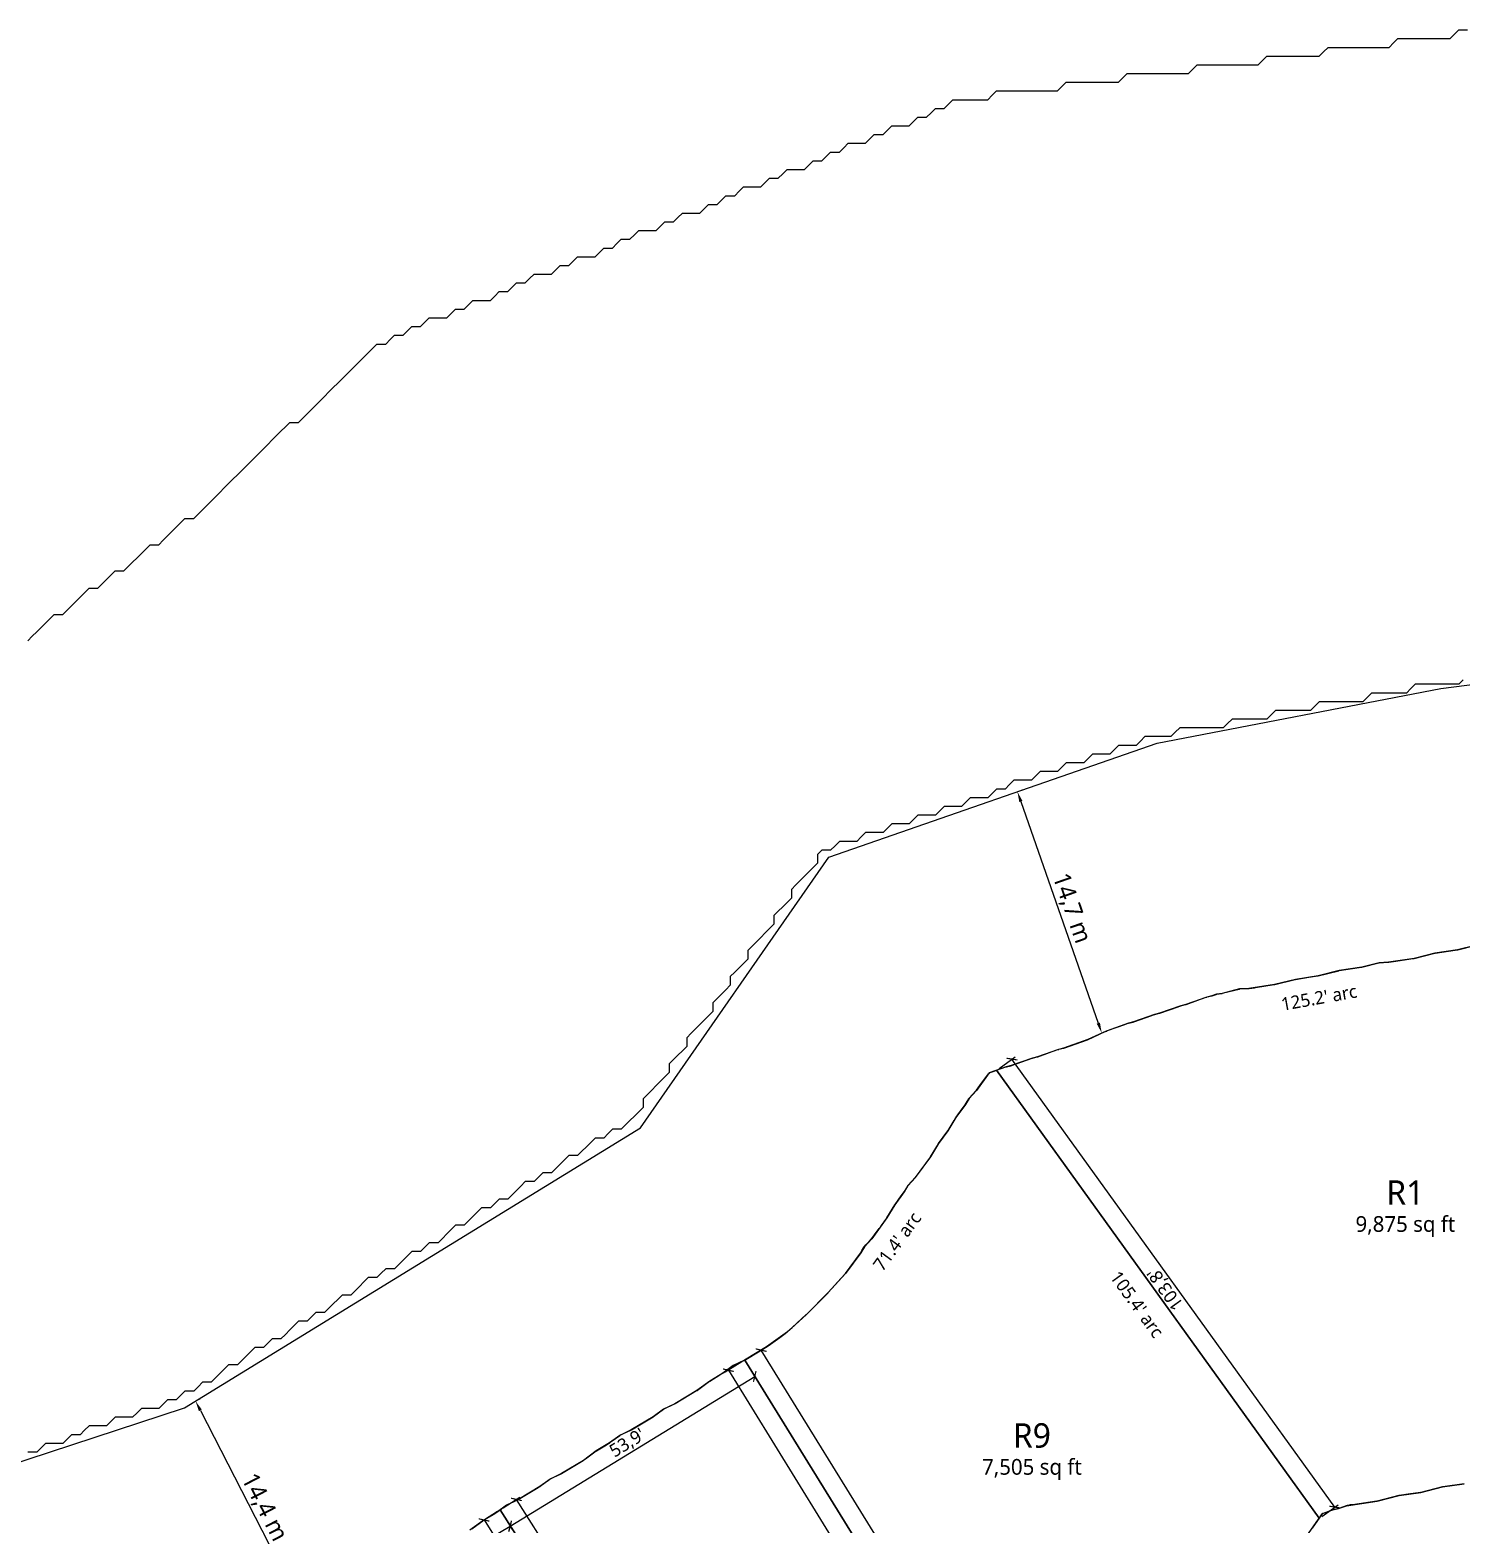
# Model space of a CAD drawing. Header units: metres. Extents: x 77 to 647, y -942 to -10.
# Drawn here: x 212.6 to 294.6, y -110.4 to -24.8 of the extents above; entities that cross this region are included whole.
import ezdxf
from ezdxf.enums import TextEntityAlignment as Align

# ---------------------------------------------------------------- set-up
doc = ezdxf.new("R2010")
doc.units = ezdxf.units.M
for name, color, linetype in [('COLONY_BOUNDARY', 3, 'Continuous'), ('DIM_GARDEN', 82, 'Continuous'), ('DIM_PLOTS', 5, 'Continuous'), ('DIM_PLOTS_ARC', 5, 'Continuous'), ('PLOT_TEXT', 7, 'Continuous'), ('PLOTS', 1, 'Continuous'), ('RIVERSIDE_GARDEN', 82, 'Continuous'), ('ROADS', 8, 'Continuous'), ('STREAM', 5, 'Continuous')]:
    doc.layers.add(name, color=color, linetype=linetype)
doc.styles.add('OpenSans', font='OpenSans-Regular.ttf')
doc.dimstyles.new('PLOT_FT', dxfattribs={"dimtxt": 0.75, "dimasz": 0.45, "dimexe": 0.225, "dimexo": 0.1875, "dimgap": 0.15, "dimtad": 1, "dimdec": 1, "dimlfac": 3.28084, "dimtxsty": 'OpenSans', "dimblk": 'ARCHTICK', "dimcen": 2.5, "dimazin": 3, "dimtfac": 1, "dimtmove": 0, "dimatfit": 3})
doc.dimstyles.new('ROAD_M', dxfattribs={"dimtxt": 1, "dimasz": 0.6, "dimexe": 0.3, "dimexo": 0.25, "dimgap": 0.2, "dimtad": 1, "dimdec": 1, "dimtxsty": 'OpenSans', "dimcen": 2.5, "dimazin": 3, "dimtfac": 1, "dimtmove": 0, "dimatfit": 3})

# ---------------------------------------------------------------- blocks, each defined once
blk = doc.blocks.new('_ARCHTICK')
at = {"color": 0, "linetype": 'BYBLOCK', "const_width": 0.15}
blk.add_lwpolyline([(-0.5, -0.5), (0.5, 0.5)], dxfattribs=at)
blk = doc.blocks.new('*D1')
at = {"color": 0}
for p, q in [((268.149, -84.261), (269.072, -83.596)), ((287.39, -109.399), (268.89, -83.728)), ((286.65, -109.932), (287.573, -109.267))]:
    blk.add_line(p, q, dxfattribs=at)
at = {"layer": 'Defpoints'}
for p in [(267.997, -84.371), (287.39, -109.399), (286.498, -110.042)]:
    blk.add_point(p, dxfattribs=at)
at = {"layer": 'DIM_PLOTS', "color": 0, "xscale": 0.44999999999999996, "yscale": 0.44999999999999996}
for p, rotation in [((268.89, -83.728), 125.78000794284846), ((287.39, -109.399), 305.78000794284844)]:
    blk.add_blockref('_ARCHTICK', p, dxfattribs=dict(at, rotation=rotation))
at = {"layer": 'DIM_PLOTS', "color": 0, "insert": (277.714, -96.87), "char_height": 0.75, "attachment_point": 5, "rotation": 125.78001, "style": 'OpenSans'}
blk.add_mtext("103,8'", dxfattribs=at)
blk = doc.blocks.new('*D22')
at = {"color": 0}
for p, q in [((239.661, -109.71), (240.239, -110.689)), ((227.182, -118.139), (240.125, -110.496)), ((226.718, -117.353), (227.296, -118.333))]:
    blk.add_line(p, q, dxfattribs=at)
at = {"layer": 'Defpoints'}
for p in [(239.565, -109.548), (226.623, -117.192), (227.182, -118.139)]:
    blk.add_point(p, dxfattribs=at)
at = {"layer": 'DIM_PLOTS', "color": 0, "xscale": 0.44999999999999996, "yscale": 0.44999999999999996}
for p, rotation in [((240.125, -110.496), 30.564410008240827), ((227.182, -118.139), 210.56441000824083)]:
    blk.add_blockref('_ARCHTICK', p, dxfattribs=dict(at, rotation=rotation))
at = {"layer": 'DIM_PLOTS', "color": 0, "insert": (233.386, -113.865), "char_height": 0.75, "attachment_point": 5, "rotation": 30.56441, "style": 'OpenSans'}
blk.add_mtext("49,3'", dxfattribs=at)
blk = doc.blocks.new('*D23')
at = {"color": 0}
for p, q in [((239.407, -109.649), (238.447, -110.258)), ((238.637, -110.138), (254.807, -135.621)), ((255.577, -135.132), (254.617, -135.741))]:
    blk.add_line(p, q, dxfattribs=at)
at = {"layer": 'Defpoints'}
for p in [(239.565, -109.548), (238.637, -110.138), (255.736, -135.031)]:
    blk.add_point(p, dxfattribs=at)
at = {"layer": 'DIM_PLOTS', "color": 0, "xscale": 0.44999999999999996, "yscale": 0.44999999999999996}
for p, rotation in [((238.637, -110.138), 122.39684483936483), ((254.807, -135.621), -57.60315516063516)]:
    blk.add_blockref('_ARCHTICK', p, dxfattribs=dict(at, rotation=rotation))
at = {"layer": 'DIM_PLOTS', "color": 0, "insert": (247.165, -122.598), "char_height": 0.75, "attachment_point": 5, "rotation": 302.39684, "style": 'OpenSans'}
blk.add_mtext("99'", dxfattribs=at)
blk = doc.blocks.new('*D25')
at = {"color": 0}
for p, q in [((239.724, -109.448), (240.684, -108.838)), ((256.664, -134.442), (240.494, -108.959)), ((255.894, -134.931), (256.854, -134.322))]:
    blk.add_line(p, q, dxfattribs=at)
at = {"layer": 'Defpoints'}
for p in [(239.565, -109.548), (255.736, -135.031), (256.664, -134.442)]:
    blk.add_point(p, dxfattribs=at)
at = {"layer": 'DIM_PLOTS', "color": 0, "xscale": 0.44999999999999996, "yscale": 0.44999999999999996}
for p, rotation in [((240.494, -108.959), 122.39684483936485), ((256.664, -134.442), 302.39684483936486)]:
    blk.add_blockref('_ARCHTICK', p, dxfattribs=dict(at, rotation=rotation))
at = {"layer": 'DIM_PLOTS', "color": 0, "insert": (248.136, -121.982), "char_height": 0.75, "attachment_point": 5, "rotation": 122.39684, "style": 'OpenSans'}
blk.add_mtext("99'", dxfattribs=at)
blk = doc.blocks.new('*D26')
at = {"color": 0}
for p, q in [((253.673, -101.137), (254.266, -102.107)), ((240.14, -110.487), (254.149, -101.915)), ((239.663, -109.708), (240.257, -110.679))]:
    blk.add_line(p, q, dxfattribs=at)
at = {"layer": 'Defpoints'}
for p in [(253.575, -100.977), (239.565, -109.548), (240.14, -110.487)]:
    blk.add_point(p, dxfattribs=at)
at = {"layer": 'DIM_PLOTS', "color": 0, "xscale": 0.44999999999999996, "yscale": 0.44999999999999996}
for p, rotation in [((254.149, -101.915), 31.459402052861677), ((240.14, -110.487), 211.45940205286166)]:
    blk.add_blockref('_ARCHTICK', p, dxfattribs=dict(at, rotation=rotation))
at = {"layer": 'DIM_PLOTS', "color": 0, "insert": (246.87, -105.753), "char_height": 0.75, "attachment_point": 5, "rotation": 31.4594, "style": 'OpenSans'}
blk.add_mtext("53,9'", dxfattribs=at)
blk = doc.blocks.new('*D27')
at = {"color": 0}
for p, q in [((253.415, -101.076), (252.448, -101.674)), ((252.639, -101.555), (268.486, -127.195)), ((269.262, -126.716), (268.294, -127.314))]:
    blk.add_line(p, q, dxfattribs=at)
at = {"layer": 'Defpoints'}
for p in [(253.575, -100.977), (252.639, -101.555), (269.421, -126.617)]:
    blk.add_point(p, dxfattribs=at)
at = {"layer": 'DIM_PLOTS', "color": 0, "xscale": 0.44999999999999996, "yscale": 0.44999999999999996}
for p, rotation in [((252.639, -101.555), 121.71747441146081), ((268.486, -127.195), -58.28252558853919)]:
    blk.add_blockref('_ARCHTICK', p, dxfattribs=dict(at, rotation=rotation))
at = {"layer": 'DIM_PLOTS', "color": 0, "insert": (261.009, -114.099), "char_height": 0.75, "attachment_point": 5, "rotation": 301.71747, "style": 'OpenSans'}
blk.add_mtext("98,9'", dxfattribs=at)
blk = doc.blocks.new('*D28')
at = {"color": 0}
for p, q in [((253.738, -100.885), (254.706, -100.287)), ((270.357, -126.038), (254.515, -100.405)), ((269.581, -126.518), (270.549, -125.92))]:
    blk.add_line(p, q, dxfattribs=at)
at = {"layer": 'Defpoints'}
for p in [(253.579, -100.983), (269.422, -126.617), (270.357, -126.038)]:
    blk.add_point(p, dxfattribs=at)
at = {"layer": 'DIM_PLOTS', "color": 0, "xscale": 0.44999999999999996, "yscale": 0.44999999999999996}
for p, rotation in [((254.515, -100.405), 121.71811981017623), ((270.357, -126.038), 301.71811981017623)]:
    blk.add_blockref('_ARCHTICK', p, dxfattribs=dict(at, rotation=rotation))
at = {"layer": 'DIM_PLOTS', "color": 0, "insert": (261.989, -113.498), "char_height": 0.75, "attachment_point": 5, "rotation": 121.71812, "style": 'OpenSans'}
blk.add_mtext("98,9'", dxfattribs=at)
blk = doc.blocks.new('_CLOSEDFILLED')
at = {"color": 0, "linetype": 'BYBLOCK'}
blk.add_solid([(-1, 0.16), (0, 0), (-1, -0.16)], dxfattribs=at)
blk = doc.blocks.new('*D244')
at = {"color": 0}
for p, q in [((269.439, -68.322), (269.486, -68.305)), ((269.401, -68.97), (273.837, -81.669)), ((274.271, -82.153), (274.318, -82.136))]:
    blk.add_line(p, q, dxfattribs=at)
at = {"layer": 'Defpoints'}
for p in [(269.203, -68.404), (269.203, -68.404), (274.035, -82.235)]:
    blk.add_point(p, dxfattribs=at)
at = {"layer": 'DIM_GARDEN', "color": 0, "xscale": 0.6, "yscale": 0.6}
for p, rotation in [((269.203, -68.404), 109.25783229834842), ((274.035, -82.235), -70.74216770165158)]:
    blk.add_blockref('_CLOSEDFILLED', p, dxfattribs=dict(at, rotation=rotation))
at = {"layer": 'DIM_GARDEN', "color": 0, "insert": (272.28, -75.089), "char_height": 1, "attachment_point": 5, "rotation": 289.25783, "style": 'OpenSans'}
blk.add_mtext('14,7 m', dxfattribs=at)
blk = doc.blocks.new('*D245')
at = {"color": 0}
for p, q in [((222.329, -103.211), (222.373, -103.188)), ((222.38, -103.859), (228.418, -115.626)), ((228.915, -116.045), (228.959, -116.022))]:
    blk.add_line(p, q, dxfattribs=at)
at = {"layer": 'Defpoints'}
for p in [(222.106, -103.325), (222.106, -103.325), (228.692, -116.159)]:
    blk.add_point(p, dxfattribs=at)
at = {"layer": 'DIM_GARDEN', "color": 0, "xscale": 0.6, "yscale": 0.6}
for p, rotation in [((222.106, -103.325), 117.16585770565305), ((228.692, -116.159), -62.834142294346954)]:
    blk.add_blockref('_CLOSEDFILLED', p, dxfattribs=dict(at, rotation=rotation))
at = {"layer": 'DIM_GARDEN', "color": 0, "insert": (226.022, -109.423), "char_height": 1, "attachment_point": 5, "rotation": 297.16586, "style": 'OpenSans'}
blk.add_mtext('14,4 m', dxfattribs=at)

msp = doc.modelspace()

# ---------------------------------------------------------------- linework, layer by layer
at = {"layer": 'COLONY_BOUNDARY'}
msp.add_lwpolyline([(208.6, -107.93), (221.48, -103.71), (247.6, -87.66), (258.4, -72.16), (277.21, -65.62), (293.47, -62.5), (331.12, -57.65), (352.37, -54.94), (384.19, -74.16), (400.25, -83.6), (431.09, -108.36), (448.39, -121.73)], dxfattribs=at)
at = {"layer": 'PLOTS'}
for points in [[(294.799, -108.062), (293.586, -108.238), (293.57, -108.24), (293.555, -108.244), (292.321, -108.557), (292.314, -108.559), (292.306, -108.56), (292.298, -108.562), (291.592, -108.664), (291.086, -108.738), (291.07, -108.74), (291.055, -108.744), (289.821, -109.057), (289.814, -109.059), (289.806, -109.06), (289.799, -109.062), (288.408, -109.268), (288.403, -109.269), (288.398, -109.269), (288.393, -109.268), (288.36, -109.266), (288.328, -109.266), (288.296, -109.271), (288.265, -109.278), (288.245, -109.285), (288.245, -109.285), (288.223, -109.293), (288.219, -109.294), (288.204, -109.298), (288.195, -109.3), (288.188, -109.301), (288.168, -109.304), (288.089, -109.316), (288.06, -109.32), (288.032, -109.33), (287.623, -109.475), (287.616, -109.478), (287.604, -109.481), (287.596, -109.483), (287.295, -109.556), (287.28, -109.56), (287.265, -109.565), (287.218, -109.582), (286.78, -109.738), (286.69, -109.77), (286.635, -109.848), (286.498, -110.042), (267.997, -84.371), (268.546, -84.175), (268.546, -84.175), (268.554, -84.172), (268.567, -84.169), (268.574, -84.167), (268.657, -84.147), (268.835, -84.104), (268.85, -84.1), (268.865, -84.095), (270.046, -83.675), (270.054, -83.672), (270.066, -83.669), (270.074, -83.667), (270.335, -83.604), (270.35, -83.6), (270.365, -83.595), (271.405, -83.225), (271.546, -83.175), (271.554, -83.172), (271.566, -83.169), (271.574, -83.167), (271.835, -83.104), (271.85, -83.1), (271.864, -83.095), (273.226, -82.615), (273.24, -82.61), (273.254, -82.604), (273.864, -82.316), (274.263, -82.128), (274.268, -82.126), (274.275, -82.123), (274.286, -82.119), (274.293, -82.116), (274.299, -82.115), (274.308, -82.112), (274.341, -82.103), (274.35, -82.1), (274.359, -82.097), (275.354, -81.743), (275.546, -81.675), (275.554, -81.672), (275.566, -81.669), (275.574, -81.667), (275.835, -81.604), (275.85, -81.6), (275.865, -81.595), (276.905, -81.225), (277.046, -81.175), (277.054, -81.172), (277.066, -81.169), (277.074, -81.167), (277.335, -81.104), (277.35, -81.1), (277.365, -81.095), (278.405, -80.725), (278.546, -80.675), (278.554, -80.672), (278.566, -80.669), (278.574, -80.667), (278.835, -80.604), (278.85, -80.6), (278.865, -80.595), (279.905, -80.225), (280.046, -80.175), (280.054, -80.172), (280.066, -80.169), (280.074, -80.167), (280.336, -80.103), (280.35, -80.1), (280.364, -80.095), (280.59, -80.017), (280.596, -80.015), (280.604, -80.013), (280.617, -80.009), (280.624, -80.008), (280.631, -80.007), (280.917, -79.962), (280.93, -79.96), (280.943, -79.957), (281.908, -79.715), (281.915, -79.714), (281.923, -79.712), (281.937, -79.71), (281.945, -79.709), (281.953, -79.709), (282.456, -79.681), (282.47, -79.68), (282.484, -79.678), (282.644, -79.654), (282.651, -79.653), (282.66, -79.652), (282.674, -79.651), (282.679, -79.651), (282.701, -79.652), (282.701, -79.652), (282.714, -79.652), (282.741, -79.651), (282.768, -79.648), (282.794, -79.642), (282.82, -79.633), (282.835, -79.627), (282.839, -79.625), (282.845, -79.624), (282.85, -79.623), (283.916, -79.462), (283.93, -79.46), (283.944, -79.457), (285.12, -79.163), (285.127, -79.161), (285.133, -79.16), (285.14, -79.158), (285.906, -79.041), (286.416, -78.962), (286.43, -78.96), (286.443, -78.957), (287.62, -78.663), (287.627, -78.661), (287.633, -78.66), (287.64, -78.658), (288.406, -78.541), (288.916, -78.462), (288.93, -78.46), (288.943, -78.457), (289.92, -78.213), (289.924, -78.212), (289.936, -78.21), (289.941, -78.209), (290.456, -78.181), (290.47, -78.18), (290.484, -78.178), (290.754, -78.137), (291.872, -77.969), (291.916, -77.962), (291.93, -77.96), (291.944, -77.957), (293.12, -77.663), (293.127, -77.661), (293.133, -77.66), (293.14, -77.658), (293.906, -77.541), (294.416, -77.462), (294.43, -77.46), (294.443, -77.457), (295.42, -77.213)], [(269.418, -126.611), (253.579, -100.983), (253.575, -100.977), (253.581, -100.973), (253.583, -100.972), (254.601, -100.358), (254.819, -100.227), (254.819, -100.227), (254.819, -100.227), (254.83, -100.22), (254.841, -100.212), (254.841, -100.212), (254.869, -100.191), (254.92, -100.154), (255.579, -99.672), (255.885, -99.449), (256.007, -99.359), (256.007, -99.359), (256.02, -99.35), (256.032, -99.339), (256.032, -99.339), (256.285, -99.11), (257.105, -98.365), (257.11, -98.36), (257.115, -98.355), (258.355, -97.115), (258.36, -97.11), (258.365, -97.105), (259.11, -96.284), (259.339, -96.032), (259.339, -96.032), (259.35, -96.02), (259.359, -96.007), (259.359, -96.007), (260.212, -94.841), (260.212, -94.841), (260.22, -94.83), (260.227, -94.818), (260.227, -94.818), (260.295, -94.704), (260.424, -94.49), (260.427, -94.485), (260.434, -94.475), (260.438, -94.472), (260.522, -94.379), (260.709, -94.174), (260.839, -94.032), (260.85, -94.02), (260.86, -94.007), (261.009, -93.802), (261.275, -93.439), (261.278, -93.435), (261.282, -93.431), (261.283, -93.43), (261.308, -93.409), (261.33, -93.385), (261.35, -93.36), (261.367, -93.332), (261.375, -93.313), (261.376, -93.313), (261.385, -93.293), (261.387, -93.289), (261.395, -93.276), (261.4, -93.269), (261.404, -93.263), (261.712, -92.841), (261.72, -92.83), (261.727, -92.819), (262.174, -92.08), (262.177, -92.075), (262.183, -92.066), (262.187, -92.06), (262.545, -91.569), (262.712, -91.341), (262.72, -91.33), (262.727, -91.318), (262.918, -91), (262.922, -90.994), (262.927, -90.987), (262.936, -90.975), (262.941, -90.968), (262.946, -90.962), (263.339, -90.532), (263.35, -90.52), (263.36, -90.507), (264.212, -89.341), (264.22, -89.33), (264.227, -89.319), (264.674, -88.58), (264.677, -88.575), (264.683, -88.566), (264.687, -88.56), (264.952, -88.197), (265.212, -87.84), (265.22, -87.83), (265.227, -87.819), (265.576, -87.242), (265.674, -87.08), (265.677, -87.075), (265.683, -87.066), (265.687, -87.06), (266.045, -86.569), (266.212, -86.341), (266.22, -86.33), (266.227, -86.318), (266.418, -86), (266.422, -85.994), (266.427, -85.987), (266.436, -85.975), (266.441, -85.968), (266.446, -85.962), (266.824, -85.548), (266.839, -85.532), (266.85, -85.52), (266.86, -85.507), (267.057, -85.237), (267.542, -84.573), (267.546, -84.567), (267.552, -84.56), (267.561, -84.549), (267.565, -84.545), (267.576, -84.535), (267.58, -84.532), (267.592, -84.523), (267.596, -84.52), (267.609, -84.513), (267.613, -84.51), (267.626, -84.504), (267.635, -84.501), (267.641, -84.498), (267.875, -84.415), (267.997, -84.371), (286.498, -110.042), (286.094, -110.614)], [(255.736, -135.031), (239.565, -109.548), (239.914, -109.294), (239.914, -109.294), (239.92, -109.29), (239.926, -109.287), (240.557, -108.986), (240.57, -108.98), (240.583, -108.972), (241.73, -108.28), (241.819, -108.227), (241.83, -108.22), (241.841, -108.212), (241.925, -108.151), (242.27, -107.9), (242.31, -107.87), (242.414, -107.794), (242.42, -107.79), (242.426, -107.787), (243.057, -107.486), (243.07, -107.48), (243.083, -107.472), (244.319, -106.727), (244.33, -106.72), (244.341, -106.712), (244.442, -106.638), (245.065, -106.184), (245.076, -106.177), (245.658, -105.824), (245.819, -105.727), (245.83, -105.72), (245.84, -105.712), (245.927, -105.649), (246.414, -105.294), (246.42, -105.29), (246.426, -105.287), (247.057, -104.986), (247.07, -104.98), (247.083, -104.972), (248.23, -104.28), (248.319, -104.227), (248.33, -104.22), (248.341, -104.212), (248.914, -103.794), (248.92, -103.79), (248.926, -103.787), (249.557, -103.486), (249.57, -103.48), (249.583, -103.472), (250.819, -102.727), (250.83, -102.72), (250.841, -102.712), (250.942, -102.638), (251.565, -102.184), (251.576, -102.177), (252.158, -101.824), (252.319, -101.727), (252.33, -101.72), (252.34, -101.712), (252.427, -101.649), (252.914, -101.294), (252.92, -101.29), (252.926, -101.287), (253.557, -100.986), (253.57, -100.98), (253.575, -100.977), (269.421, -126.617)], [(237.942, -110.638), (238.565, -110.184), (238.576, -110.177), (239.158, -109.824), (239.319, -109.727), (239.33, -109.72), (239.34, -109.712), (239.427, -109.649), (239.565, -109.548), (255.736, -135.031)]]:
    msp.add_lwpolyline(points, dxfattribs=at)
at = {"layer": 'RIVERSIDE_GARDEN'}
for points in [[(208.6, -107.93), (221.48, -103.71), (247.6, -87.66), (258.4, -72.16), (277.21, -65.62), (293.47, -62.5), (331.12, -57.65)], [(295.43, -77.21), (294.43, -77.46), (293.13, -77.66), (291.93, -77.96), (290.47, -78.18), (289.93, -78.21), (288.93, -78.46), (287.63, -78.66), (286.43, -78.96), (285.13, -79.16), (283.93, -79.46), (282.47, -79.68), (281.93, -79.71), (280.93, -79.96), (280.61, -80.01), (280.35, -80.1), (280.06, -80.17), (278.85, -80.6), (278.56, -80.67), (277.35, -81.1), (277.06, -81.17), (275.85, -81.6), (275.56, -81.67), (274.35, -82.1), (274.28, -82.12), (273.24, -82.61), (271.85, -83.1), (271.56, -83.17), (270.35, -83.6), (270.06, -83.67), (268.85, -84.1), (268.56, -84.17), (267.58, -84.52), (266.85, -85.52), (266.43, -85.98), (266.22, -86.33), (265.68, -87.07), (265.22, -87.83), (264.68, -88.57), (264.22, -89.33), (263.35, -90.52), (262.93, -90.98), (262.72, -91.33), (262.18, -92.07), (261.72, -92.83), (260.85, -94.02), (260.43, -94.48), (260.22, -94.83), (259.35, -96.02), (258.36, -97.11), (257.11, -98.36), (256.02, -99.35), (254.83, -100.22), (253.57, -100.98), (252.92, -101.29), (252.33, -101.72), (251.57, -102.18), (250.83, -102.72), (249.57, -103.48), (248.92, -103.79), (248.33, -104.22), (247.07, -104.98), (246.42, -105.29), (245.83, -105.72), (245.07, -106.18), (244.33, -106.72), (243.07, -107.48), (242.42, -107.79), (241.83, -108.22), (240.57, -108.98), (239.92, -109.29), (239.33, -109.72), (238.57, -110.18), (237.83, -110.72)]]:
    msp.add_lwpolyline(points, dxfattribs=at)
at = {"layer": 'ROADS'}
msp.add_lwpolyline([(285.39, -111.61), (286.69, -109.77), (287.28, -109.56), (287.61, -109.48), (288.06, -109.32), (289.81, -109.06), (291.07, -108.74), (292.31, -108.56), (293.57, -108.24), (294.81, -108.06)], dxfattribs=at)
at = {"layer": 'STREAM'}
for points in [[(212.5, -59.75), (212.75, -59.5), (213, -59.25), (213.25, -59), (213.5, -58.75), (213.75, -58.5), (214, -58.25), (214.5, -58.25), (214.75, -58), (215, -57.75), (215.25, -57.5), (215.5, -57.25), (215.75, -57), (216, -56.75), (216.5, -56.75), (216.75, -56.5), (217, -56.25), (217.25, -56), (217.5, -55.75), (218, -55.75), (218.25, -55.5), (218.5, -55.25), (218.75, -55), (219, -54.75), (219.25, -54.5), (219.5, -54.25), (220, -54.25), (220.25, -54), (220.5, -53.75), (220.75, -53.5), (221, -53.25), (221.25, -53), (221.5, -52.75), (222, -52.75), (222.25, -52.5), (222.5, -52.25), (222.75, -52), (223, -51.75), (223.25, -51.5), (223.5, -51.25), (223.75, -51), (224, -50.75), (224.25, -50.5), (224.5, -50.25), (224.75, -50), (225, -49.75), (225.25, -49.5), (225.5, -49.25), (225.75, -49), (226, -48.75), (226.25, -48.5), (226.5, -48.25), (226.75, -48), (227, -47.75), (227.25, -47.5), (227.5, -47.25), (228, -47.25), (228.25, -47), (228.5, -46.75), (228.75, -46.5), (229, -46.25), (229.25, -46), (229.5, -45.75), (229.75, -45.5), (230, -45.25), (230.25, -45), (230.5, -44.75), (230.75, -44.5), (231, -44.25), (231.25, -44), (231.5, -43.75), (231.75, -43.5), (232, -43.25), (232.25, -43), (232.5, -42.75), (233, -42.75), (233.25, -42.5), (233.5, -42.25), (234, -42.25), (234.25, -42), (234.5, -41.75), (235, -41.75), (235.25, -41.5), (235.5, -41.25), (236, -41.25), (236.5, -41.25), (236.75, -41), (237, -40.75), (237.5, -40.75), (237.75, -40.5), (238, -40.25), (238.5, -40.25), (239, -40.25), (239.25, -40), (239.5, -39.75), (240, -39.75), (240.25, -39.5), (240.5, -39.25), (241, -39.25), (241.25, -39), (241.5, -38.75), (242, -38.75), (242.5, -38.75), (242.75, -38.5), (243, -38.25), (243.5, -38.25), (243.75, -38), (244, -37.75), (244.5, -37.75), (245, -37.75), (245.25, -37.5), (245.5, -37.25), (246, -37.25), (246.25, -37), (246.5, -36.75), (247, -36.75), (247.25, -36.5), (247.5, -36.25), (248, -36.25), (248.5, -36.25), (248.75, -36), (249, -35.75), (249.5, -35.75), (249.75, -35.5), (250, -35.25), (250.5, -35.25), (251, -35.25), (251.25, -35), (251.5, -34.75), (252, -34.75), (252.25, -34.5), (252.5, -34.25), (253, -34.25), (253.25, -34), (253.5, -33.75), (254, -33.75), (254.5, -33.75), (254.75, -33.5), (255, -33.25), (255.5, -33.25), (255.75, -33), (256, -32.75), (256.5, -32.75), (257, -32.75), (257.25, -32.5), (257.5, -32.25), (258, -32.25), (258.25, -32), (258.5, -31.75), (259, -31.75), (259.25, -31.5), (259.5, -31.25), (260, -31.25), (260.5, -31.25), (260.75, -31), (261, -30.75), (261.5, -30.75), (261.75, -30.5), (262, -30.25), (262.5, -30.25), (263, -30.25), (263.25, -30), (263.5, -29.75), (264, -29.75), (264.25, -29.5), (264.5, -29.25), (265, -29.25), (265.25, -29), (265.5, -28.75), (266, -28.75), (266.5, -28.75), (267, -28.75), (267.5, -28.75), (267.75, -28.5), (268, -28.25), (268.5, -28.25), (269, -28.25), (269.5, -28.25), (270, -28.25), (270.5, -28.25), (271, -28.25), (271.5, -28.25), (271.75, -28), (272, -27.75), (272.5, -27.75), (273, -27.75), (273.5, -27.75), (274, -27.75), (274.5, -27.75), (275, -27.75), (275.25, -27.5), (275.5, -27.25), (276, -27.25), (276.5, -27.25), (277, -27.25), (277.5, -27.25), (278, -27.25), (278.5, -27.25), (279, -27.25), (279.25, -27), (279.5, -26.75), (280, -26.75), (280.5, -26.75), (281, -26.75), (281.5, -26.75), (282, -26.75), (282.5, -26.75), (283, -26.75), (283.25, -26.5), (283.5, -26.25), (284, -26.25), (284.5, -26.25), (285, -26.25), (285.5, -26.25), (286, -26.25), (286.5, -26.25), (286.75, -26), (287, -25.75), (287.5, -25.75), (288, -25.75), (288.5, -25.75), (289, -25.75), (289.5, -25.75), (290, -25.75), (290.5, -25.75), (290.75, -25.5), (291, -25.25), (291.5, -25.25), (292, -25.25), (292.5, -25.25), (293, -25.25), (293.5, -25.25), (294, -25.25), (294.25, -25), (294.5, -24.75), (295, -24.75)], [(294.75, -62), (294.5, -62.25), (294, -62.25), (293.5, -62.25), (293, -62.25), (292.5, -62.25), (292, -62.25), (291.75, -62.5), (291.5, -62.75), (291, -62.75), (290.5, -62.75), (290, -62.75), (289.5, -62.75), (289.25, -63), (289, -63.25), (288.5, -63.25), (288, -63.25), (287.5, -63.25), (287, -63.25), (286.5, -63.25), (286.25, -63.5), (286, -63.75), (285.5, -63.75), (285, -63.75), (284.5, -63.75), (284, -63.75), (283.75, -64), (283.5, -64.25), (283, -64.25), (282.5, -64.25), (282, -64.25), (281.5, -64.25), (281.25, -64.5), (281, -64.75), (280.5, -64.75), (280, -64.75), (279.5, -64.75), (279, -64.75), (278.5, -64.75), (278.25, -65), (278, -65.25), (277.5, -65.25), (277, -65.25), (276.5, -65.25), (276.25, -65.5), (276, -65.75), (275.5, -65.75), (275, -65.75), (274.75, -66), (274.5, -66.25), (274, -66.25), (273.5, -66.25), (273.25, -66.5), (273, -66.75), (272.5, -66.75), (272, -66.75), (271.75, -67), (271.5, -67.25), (271, -67.25), (270.5, -67.25), (270.25, -67.5), (270, -67.75), (269.5, -67.75), (269, -67.75), (268.75, -68), (268.5, -68.25), (268, -68.25), (267.75, -68.5), (267.5, -68.75), (267, -68.75), (266.5, -68.75), (266.25, -69), (266, -69.25), (265.5, -69.25), (265, -69.25), (264.75, -69.5), (264.5, -69.75), (264, -69.75), (263.5, -69.75), (263.25, -70), (263, -70.25), (262.5, -70.25), (262, -70.25), (261.75, -70.5), (261.5, -70.75), (261, -70.75), (260.5, -70.75), (260.25, -71), (260, -71.25), (259.5, -71.25), (259, -71.25), (258.75, -71.5), (258.5, -71.75), (258, -71.75), (257.75, -72), (257.75, -72.5), (257.5, -72.75), (257.25, -73), (257, -73.25), (256.75, -73.5), (256.5, -73.75), (256.25, -74), (256.25, -74.5), (256, -74.75), (255.75, -75), (255.5, -75.25), (255.25, -75.5), (255.25, -76), (255, -76.25), (254.75, -76.5), (254.5, -76.75), (254.25, -77), (254, -77.25), (253.75, -77.5), (253.75, -78), (253.5, -78.25), (253.25, -78.5), (253, -78.75), (252.75, -79), (252.75, -79.5), (252.5, -79.75), (252.25, -80), (252, -80.25), (251.75, -80.5), (251.75, -81), (251.5, -81.25), (251.25, -81.5), (251, -81.75), (250.75, -82), (250.5, -82.25), (250.25, -82.5), (250.25, -83), (250, -83.25), (249.75, -83.5), (249.5, -83.75), (249.25, -84), (249.25, -84.5), (249, -84.75), (248.75, -85), (248.5, -85.25), (248.25, -85.5), (248, -85.75), (247.75, -86), (247.75, -86.5), (247.5, -86.75), (247.25, -87), (247, -87.25), (246.75, -87.5), (246.5, -87.75), (246, -87.75), (245.75, -88), (245.5, -88.25), (245, -88.25), (244.75, -88.5), (244.5, -88.75), (244.25, -89), (244, -89.25), (243.5, -89.25), (243.25, -89.5), (243, -89.75), (242.75, -90), (242.5, -90.25), (242, -90.25), (241.75, -90.5), (241.5, -90.75), (241, -90.75), (240.75, -91), (240.5, -91.25), (240.25, -91.5), (240, -91.75), (239.5, -91.75), (239.25, -92), (239, -92.25), (238.5, -92.25), (238.25, -92.5), (238, -92.75), (237.75, -93), (237.5, -93.25), (237, -93.25), (236.75, -93.5), (236.5, -93.75), (236.25, -94), (236, -94.25), (235.5, -94.25), (235.25, -94.5), (235, -94.75), (234.5, -94.75), (234.25, -95), (234, -95.25), (233.75, -95.5), (233.5, -95.75), (233, -95.75), (232.75, -96), (232.5, -96.25), (232, -96.25), (231.75, -96.5), (231.5, -96.75), (231.25, -97), (231, -97.25), (230.5, -97.25), (230.25, -97.5), (230, -97.75), (229.75, -98), (229.5, -98.25), (229, -98.25), (228.75, -98.5), (228.5, -98.75), (228, -98.75), (227.75, -99), (227.5, -99.25), (227.25, -99.5), (227, -99.75), (226.5, -99.75), (226.25, -100), (226, -100.25), (225.5, -100.25), (225.25, -100.5), (225, -100.75), (224.75, -101), (224.5, -101.25), (224, -101.25), (223.75, -101.5), (223.5, -101.75), (223.25, -102), (223, -102.25), (222.5, -102.25), (222.25, -102.5), (222, -102.75), (221.5, -102.75), (221.25, -103), (221, -103.25), (220.5, -103.25), (220.25, -103.5), (220, -103.75), (219.5, -103.75), (219, -103.75), (218.75, -104), (218.5, -104.25), (218, -104.25), (217.5, -104.25), (217.25, -104.5), (217, -104.75), (216.5, -104.75), (216, -104.75), (215.75, -105), (215.5, -105.25), (215, -105.25), (214.75, -105.5), (214.5, -105.75), (214, -105.75), (213.5, -105.75), (213.25, -106), (213, -106.25), (212.5, -106.25)]]:
    msp.add_lwpolyline(points, dxfattribs=at)

# ---------------------------------------------------------------- texts
at = {"layer": 'DIM_PLOTS_ARC', "style": 'OpenSans'}
for s, rotation, p in [("125.2' arc", 10.27628, (286.484, -80.207)), ("71.4' arc", 53.94717, (262.303, -94.172)), ("105.4' arc", -54.21999, (276.055, -97.775))]:
    msp.add_text(s, height=0.75, rotation=rotation, dxfattribs=at).set_placement(p, align=Align.MIDDLE_CENTER)
at = {"layer": 'PLOT_TEXT', "style": 'OpenSans'}
for s, height, p in [('R1', 1.4, (291.433, -91.376)), ('9,875 sq ft', 0.9, (291.433, -93.176)), ('R9', 1.4, (270.032, -105.294)), ('7,505 sq ft', 0.9, (270.032, -107.094))]:
    msp.add_text(s, height=height, dxfattribs=at).set_placement(p, align=Align.MIDDLE_CENTER)

# ---------------------------------------------------------------- dimensions: what is measured, and where the dimension line sits
at = {"layer": 'DIM_GARDEN'}
for base, p1, p2, angle, picture, middle in [((269.203, -68.404), (269.203, -68.404), (274.035, -82.235), 289.25783, '*D244', (272.28, -75.089)), ((222.106, -103.325), (222.106, -103.325), (228.692, -116.159), 297.16586, '*D245', (226.022, -109.423))]:
    dim = msp.add_linear_dim(base=base, p1=p1, p2=p2, angle=angle, dimstyle='ROAD_M', dxfattribs=at)
    dim.commit()
    dim.dimension.update_dxf_attribs({"geometry": picture, "text_midpoint": middle})
at = {"layer": 'DIM_PLOTS'}
for base, p1, p2, angle, picture, middle in [((287.39, -109.399), (286.498, -110.042), (267.997, -84.371), 125.78001, '*D1', (277.714, -96.87)), ((240.14, -110.487), (239.565, -109.548), (253.575, -100.977), 31.4594, '*D26', (246.87, -105.753)), ((252.639, -101.555), (253.575, -100.977), (269.421, -126.617), 301.71747, '*D27', (261.009, -114.099)), ((270.357, -126.038), (269.422, -126.617), (253.579, -100.983), 121.71812, '*D28', (261.989, -113.498)), ((227.182, -118.139), (226.623, -117.192), (239.565, -109.548), 30.56441, '*D22', (233.386, -113.865)), ((238.637, -110.138), (239.565, -109.548), (255.736, -135.031), 302.39684, '*D23', (247.165, -122.598)), ((256.664, -134.442), (255.736, -135.031), (239.565, -109.548), 122.39684, '*D25', (248.136, -121.982))]:
    dim = msp.add_linear_dim(base=base, p1=p1, p2=p2, angle=angle, dimstyle='PLOT_FT', dxfattribs=at)
    dim.commit()
    dim.dimension.update_dxf_attribs({"geometry": picture, "text_midpoint": middle})

doc.saveas('drawing.dxf')
